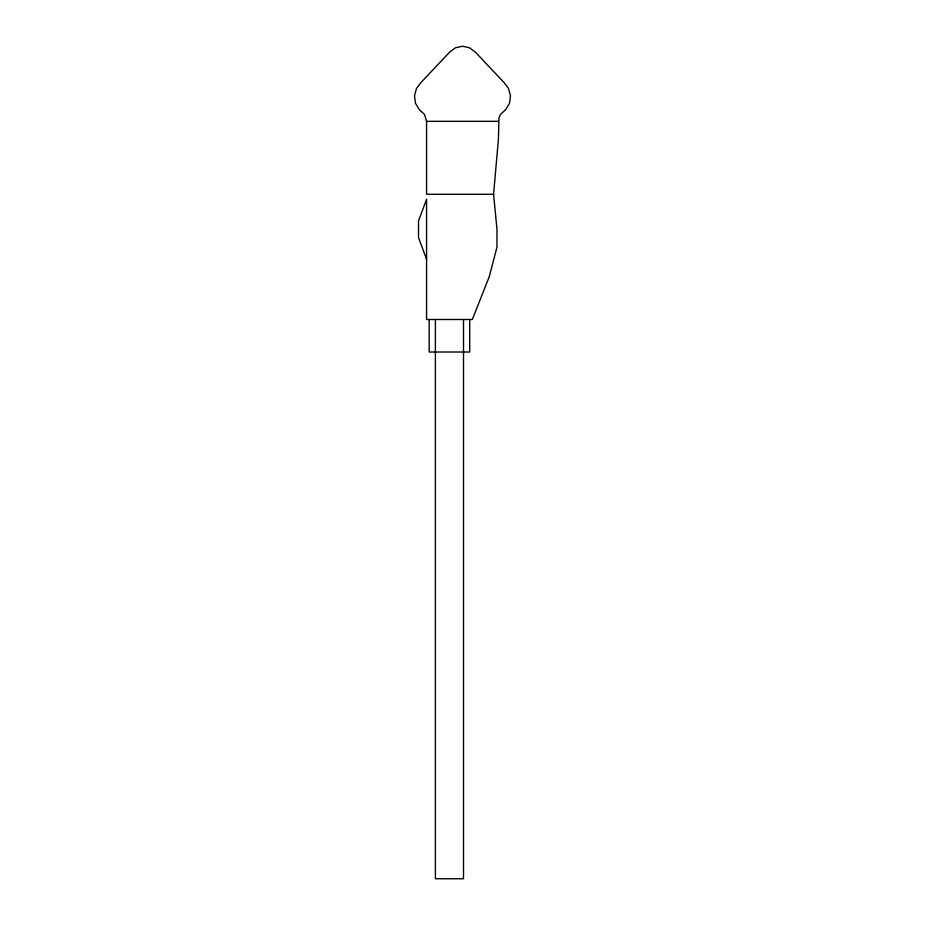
<?xml version="1.0" encoding="UTF-8"?>
<svg xmlns="http://www.w3.org/2000/svg" width="925" height="925" viewBox="0 0 925 925"><rect width="100%" height="100%" fill="white"/><g stroke="black" fill="none" stroke-linecap="round" stroke-linejoin="round"><path stroke-width="1.39" d="M493.58 194.285L498.425 138.877L498.98 117.729L500.483 114.399L505.778 109.566L509.525 103.265L510.496 95.842L508.542 88.499L503.975 82.441L475.161 51.916L469.38 47.73L462.5 46.25L455.62 47.73L449.839 51.916L421.025 82.441L416.458 88.499L414.504 95.842L415.475 103.265L419.222 109.566L424.517 114.399L426.575 121.337L426.575 194.285L493.58 194.285L496.979 229.238L496.979 247.091L489.256 276.668L472.328 319.495L426.575 319.495L426.575 199.199L418.516 220.948L418.516 237.528L426.575 259.278M426.575 121.337L498.425 121.337M469.727 319.495L469.727 352.02L429.177 352.02L429.177 319.495M463.506 319.495L463.506 878.75L435.397 878.75L435.397 319.495"/></g></svg>
